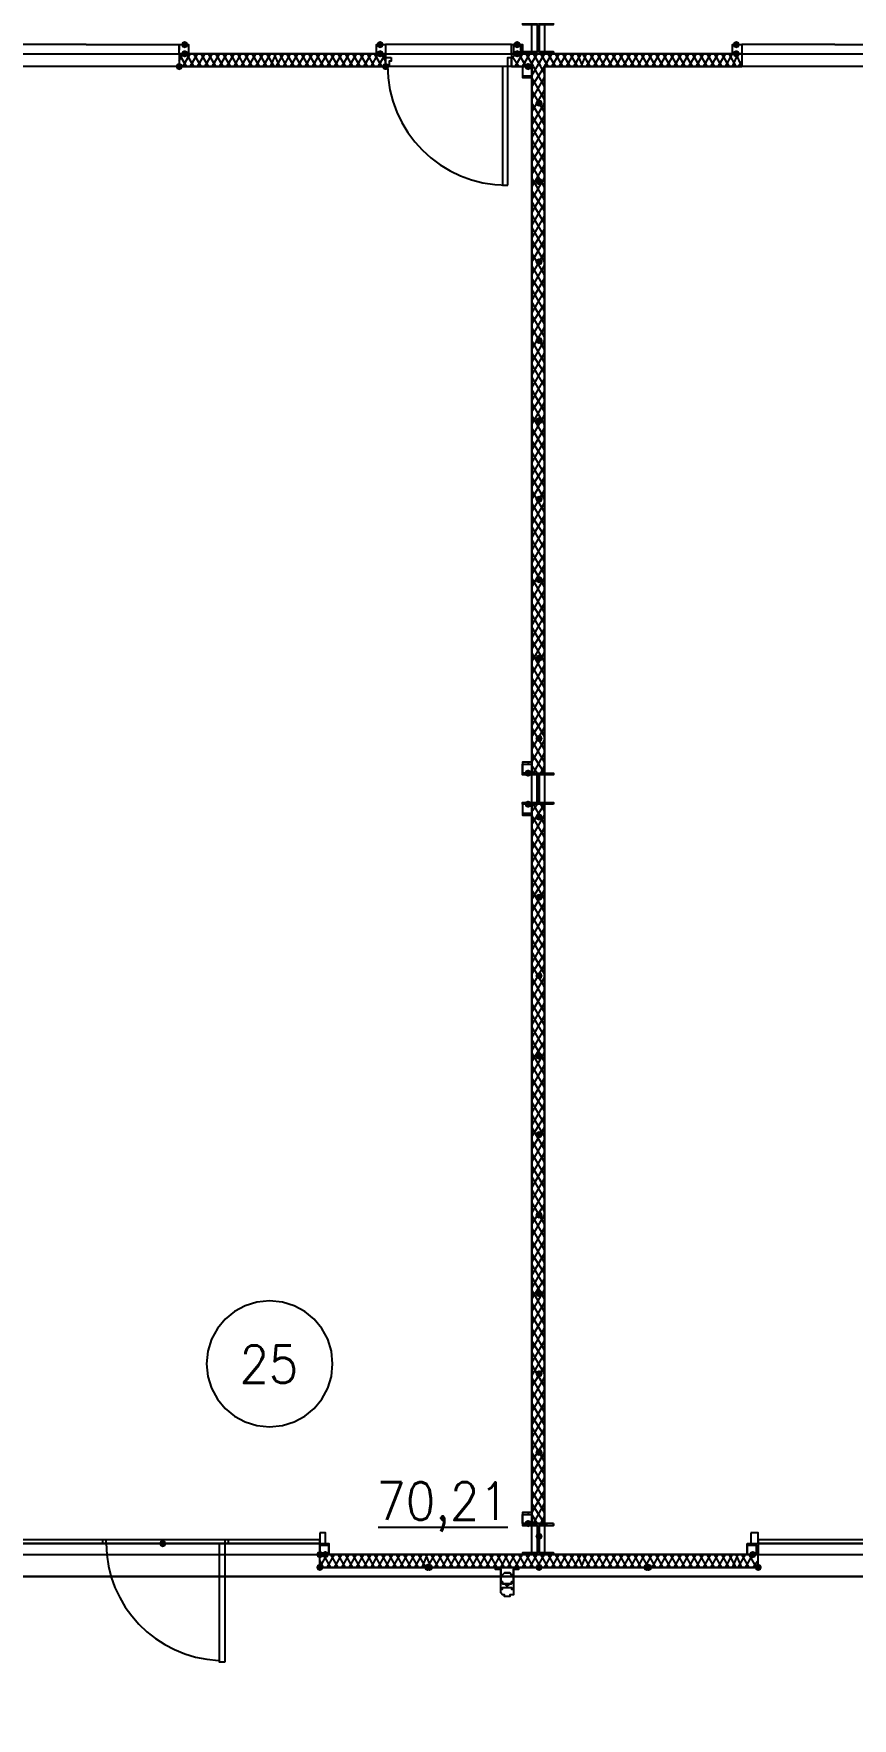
# Model space of a CAD drawing. Header units: millimetres. Extents: x 0 to 420, y 0 to 297.
# Drawn here: x 174.64 to 193.61, y 100.3 to 139.36 of the extents above; entities that cross this region are included whole.
import ezdxf

# ---------------------------------------------------------------- set-up
doc = ezdxf.new("R2010")
doc.units = ezdxf.units.MM
doc.layers.get('0').update_dxf_attribs({"linetype": 'CONTINUOUS'})
doc.styles.get("Standard").update_dxf_attribs({"font": 'STANDARD'})

msp = doc.modelspace()

# ---------------------------------------------------------------- hatches: boundary and pattern name
at = {"true_color": 0x000007}
for points in [[(178.223333, 139.107333), (178.198463, 139.047537), (178.138667, 139.022667), (178.078871, 139.047537), (178.054, 139.107333), (178.078871, 139.167129), (178.138667, 139.192), (178.198462, 139.167129)], [(182.753, 139.107333), (182.728129, 139.047537), (182.668333, 139.022667), (182.608538, 139.047537), (182.583667, 139.107333), (182.608537, 139.167129), (182.668333, 139.192), (182.728129, 139.167129)], [(185.928, 139.107333), (185.903129, 139.047537), (185.843333, 139.022667), (185.783537, 139.047537), (185.758667, 139.107333), (185.783537, 139.167129), (185.843333, 139.192), (185.903129, 139.167129)], [(191.008, 139.107333), (190.983129, 139.047537), (190.923333, 139.022667), (190.863538, 139.047537), (190.838667, 139.107333), (190.863537, 139.167129), (190.923333, 139.192), (190.983129, 139.167129)], [(178.096333, 138.599333), (178.071463, 138.539537), (178.011667, 138.514667), (177.951871, 138.539537), (177.927, 138.599333), (177.951871, 138.659129), (178.011667, 138.684), (178.071462, 138.659129)], [(178.223333, 138.895667), (178.198463, 138.835871), (178.138667, 138.811), (178.078871, 138.835871), (178.054, 138.895667), (178.078871, 138.955462), (178.138667, 138.980333), (178.198462, 138.955463)], [(182.753, 138.895667), (182.728129, 138.835871), (182.668333, 138.811), (182.608538, 138.835871), (182.583667, 138.895667), (182.608537, 138.955462), (182.668333, 138.980333), (182.728129, 138.955463)], [(182.88, 138.599333), (182.855129, 138.539537), (182.795333, 138.514667), (182.735538, 138.539537), (182.710667, 138.599333), (182.735537, 138.659129), (182.795333, 138.684), (182.855129, 138.659129)], [(185.928, 138.895667), (185.903129, 138.835871), (185.843333, 138.811), (185.783537, 138.835871), (185.758667, 138.895667), (185.783537, 138.955462), (185.843333, 138.980333), (185.903129, 138.955463)], [(186.182, 138.599333), (186.157129, 138.539537), (186.097333, 138.514667), (186.037537, 138.539537), (186.012667, 138.599333), (186.037537, 138.659129), (186.097333, 138.684), (186.157129, 138.659129)], [(191.008, 138.895667), (190.983129, 138.835871), (190.923333, 138.811), (190.863538, 138.835871), (190.838667, 138.895667), (190.863537, 138.955462), (190.923333, 138.980333), (190.983129, 138.955463)], [(186.436, 137.752667), (186.411129, 137.692871), (186.351333, 137.668), (186.291538, 137.692871), (186.266667, 137.752667), (186.291537, 137.812462), (186.351333, 137.837333), (186.411129, 137.812463)], [(186.436, 135.932333), (186.411129, 135.872537), (186.351333, 135.847667), (186.291538, 135.872537), (186.266667, 135.932333), (186.291537, 135.992129), (186.351333, 136.017), (186.411129, 135.992129)], [(186.436, 134.069667), (186.411129, 134.009871), (186.351333, 133.985), (186.291538, 134.009871), (186.266667, 134.069667), (186.291537, 134.129462), (186.351333, 134.154333), (186.411129, 134.129463)], [(186.436, 132.249333), (186.411129, 132.189537), (186.351333, 132.164667), (186.291538, 132.189537), (186.266667, 132.249333), (186.291537, 132.309129), (186.351333, 132.334), (186.411129, 132.309129)], [(186.436, 130.386667), (186.411129, 130.326871), (186.351333, 130.302), (186.291538, 130.326871), (186.266667, 130.386667), (186.291537, 130.446462), (186.351333, 130.471333), (186.411129, 130.446463)], [(186.436, 128.566333), (186.411129, 128.506537), (186.351333, 128.481667), (186.291538, 128.506537), (186.266667, 128.566333), (186.291537, 128.626129), (186.351333, 128.651), (186.411129, 128.626129)], [(186.436, 126.703667), (186.411129, 126.643871), (186.351333, 126.619), (186.291538, 126.643871), (186.266667, 126.703667), (186.291537, 126.763462), (186.351333, 126.788333), (186.411129, 126.763463)], [(186.436, 124.883333), (186.411129, 124.823537), (186.351333, 124.798667), (186.291538, 124.823537), (186.266667, 124.883333), (186.291537, 124.943129), (186.351333, 124.968), (186.411129, 124.943129)], [(186.436, 123.020667), (186.411129, 122.960871), (186.351333, 122.936), (186.291538, 122.960871), (186.266667, 123.020667), (186.291537, 123.080462), (186.351333, 123.105333), (186.411129, 123.080463)], [(186.182, 122.216333), (186.157129, 122.156537), (186.097333, 122.131667), (186.037537, 122.156537), (186.012667, 122.216333), (186.037537, 122.276129), (186.097333, 122.301), (186.157129, 122.276129)], [(186.182, 121.496667), (186.157129, 121.436871), (186.097333, 121.412), (186.037537, 121.436871), (186.012667, 121.496667), (186.037537, 121.556462), (186.097333, 121.581333), (186.157129, 121.556463)], [(186.436, 121.200333), (186.411129, 121.140537), (186.351333, 121.115667), (186.291538, 121.140537), (186.266667, 121.200333), (186.291537, 121.260129), (186.351333, 121.285), (186.411129, 121.260129)], [(186.436, 119.337667), (186.411129, 119.277871), (186.351333, 119.253), (186.291538, 119.277871), (186.266667, 119.337667), (186.291537, 119.397462), (186.351333, 119.422333), (186.411129, 119.397463)], [(186.436, 117.517333), (186.411129, 117.457538), (186.351333, 117.432667), (186.291538, 117.457538), (186.266667, 117.517333), (186.291537, 117.577129), (186.351333, 117.602), (186.411129, 117.577129)], [(186.436, 115.654667), (186.411129, 115.594871), (186.351333, 115.57), (186.291538, 115.594871), (186.266667, 115.654667), (186.291537, 115.714462), (186.351333, 115.739333), (186.411129, 115.714463)], [(186.436, 113.834333), (186.411129, 113.774537), (186.351333, 113.749667), (186.291538, 113.774537), (186.266667, 113.834333), (186.291537, 113.894129), (186.351333, 113.919), (186.411129, 113.894129)], [(186.436, 111.971667), (186.411129, 111.911871), (186.351333, 111.887), (186.291538, 111.911871), (186.266667, 111.971667), (186.291537, 112.031462), (186.351333, 112.056333), (186.411129, 112.031463)], [(186.436, 110.151333), (186.411129, 110.091537), (186.351333, 110.066667), (186.291538, 110.091537), (186.266667, 110.151333), (186.291537, 110.211129), (186.351333, 110.236), (186.411129, 110.211129)], [(186.436, 108.288667), (186.411129, 108.228871), (186.351333, 108.204), (186.291538, 108.228871), (186.266667, 108.288667), (186.291537, 108.348462), (186.351333, 108.373333), (186.411129, 108.348463)], [(186.436, 106.468333), (186.411129, 106.408537), (186.351333, 106.383667), (186.291538, 106.408537), (186.266667, 106.468333), (186.291537, 106.528129), (186.351333, 106.553), (186.411129, 106.528129)], [(186.182, 104.817333), (186.157129, 104.757537), (186.097333, 104.732667), (186.037537, 104.757537), (186.012667, 104.817333), (186.037537, 104.877129), (186.097333, 104.902), (186.157129, 104.877129)], [(177.715333, 104.351667), (177.690462, 104.291871), (177.630667, 104.267), (177.570871, 104.291871), (177.546, 104.351667), (177.570871, 104.411462), (177.630667, 104.436333), (177.690462, 104.411463)], [(177.715333, 104.351667), (177.690462, 104.291871), (177.630667, 104.267), (177.570871, 104.291871), (177.546, 104.351667), (177.570871, 104.411462), (177.630667, 104.436333), (177.690462, 104.411463)], [(186.436, 104.521), (186.411129, 104.461204), (186.351333, 104.436333), (186.291538, 104.461204), (186.266667, 104.521), (186.291537, 104.580796), (186.351333, 104.605667), (186.411129, 104.580796)], [(181.356, 104.097667), (181.331129, 104.037871), (181.271333, 104.013), (181.211538, 104.037871), (181.186667, 104.097667), (181.211537, 104.157462), (181.271333, 104.182333), (181.331129, 104.157463)], [(181.483, 104.097667), (181.458129, 104.037871), (181.398333, 104.013), (181.338538, 104.037871), (181.313667, 104.097667), (181.338537, 104.157462), (181.398333, 104.182333), (181.458129, 104.157463)], [(191.389, 104.097667), (191.364129, 104.037871), (191.304333, 104.013), (191.244538, 104.037871), (191.219667, 104.097667), (191.244537, 104.157462), (191.304333, 104.182333), (191.364129, 104.157463)]]:
    msp.add_hatch(color=0, dxfattribs=at).paths.add_polyline_path(points, flags=0)
at = {"true_color": 0x0000fe}
for points in [[(181.356, 103.801333), (181.331129, 103.741537), (181.271333, 103.716667), (181.211538, 103.741537), (181.186667, 103.801333), (181.211537, 103.861129), (181.271333, 103.886), (181.331129, 103.861129)], [(183.853667, 103.801333), (183.828796, 103.741537), (183.769, 103.716667), (183.709204, 103.741537), (183.684333, 103.801333), (183.709204, 103.861129), (183.769, 103.886), (183.828796, 103.861129)], [(183.896, 103.801333), (183.871129, 103.741537), (183.811333, 103.716667), (183.751538, 103.741537), (183.726667, 103.801333), (183.751537, 103.861129), (183.811333, 103.886), (183.871129, 103.861129)], [(186.436, 103.801333), (186.411129, 103.741537), (186.351333, 103.716667), (186.291538, 103.741537), (186.266667, 103.801333), (186.291537, 103.861129), (186.351333, 103.886), (186.411129, 103.861129)], [(186.436, 103.801333), (186.411129, 103.741537), (186.351333, 103.716667), (186.291538, 103.741537), (186.266667, 103.801333), (186.291537, 103.861129), (186.351333, 103.886), (186.411129, 103.861129)], [(186.436, 103.801333), (186.411129, 103.741537), (186.351333, 103.716667), (186.291538, 103.741537), (186.266667, 103.801333), (186.291537, 103.861129), (186.351333, 103.886), (186.411129, 103.861129)], [(186.436, 103.801333), (186.411129, 103.741537), (186.351333, 103.716667), (186.291538, 103.741537), (186.266667, 103.801333), (186.291537, 103.861129), (186.351333, 103.886), (186.411129, 103.861129)], [(188.933667, 103.801333), (188.908796, 103.741537), (188.849, 103.716667), (188.789204, 103.741537), (188.764333, 103.801333), (188.789204, 103.861129), (188.849, 103.886), (188.908796, 103.861129)], [(188.976, 103.801333), (188.951129, 103.741537), (188.891333, 103.716667), (188.831538, 103.741537), (188.806667, 103.801333), (188.831537, 103.861129), (188.891333, 103.886), (188.951129, 103.861129)], [(191.516, 103.801333), (191.491129, 103.741537), (191.431333, 103.716667), (191.371538, 103.741537), (191.346667, 103.801333), (191.371537, 103.861129), (191.431333, 103.886), (191.491129, 103.861129)]]:
    msp.add_hatch(color=0, dxfattribs=at).paths.add_polyline_path(points, flags=0)
at = {"true_color": 0x000007}
h = msp.add_hatch(color=0, dxfattribs=at)
h.paths.add_polyline_path([(181.271333, 103.801333), (186.351333, 103.801333)], flags=0)
h.paths.add_polyline_path([(186.351333, 103.801333), (181.271333, 103.801333)], flags=0)
h = msp.add_hatch(color=0, dxfattribs=at)
h.paths.add_polyline_path([(186.351333, 103.801333), (191.431333, 103.801333)], flags=0)
h.paths.add_polyline_path([(191.431333, 103.801333), (186.351333, 103.801333)], flags=0)

# ---------------------------------------------------------------- linework, layer by layer
at = {"color": 0, "true_color": 0x000007}
for points in [[(104.309333, 103.589667), (390.101667, 103.589667), (390.101667, 221.276333), (104.309333, 221.276333)], [(186.182, 150.029333), (169.079333, 150.029333), (169.079333, 138.895667), (186.182, 138.895667)], [(203.581, 138.895667), (203.581, 150.029333), (186.478333, 150.029333), (186.478333, 138.895667)], [(186.69, 139.615333), (185.970333, 139.615333), (185.970333, 139.573), (186.309, 139.573), (186.309, 138.938), (185.970333, 138.938), (185.970333, 138.895667), (186.69, 138.895667), (186.69, 138.938), (186.351333, 138.938), (186.351333, 139.573), (186.69, 139.573)], [(182.583667, 139.107333), (182.795333, 139.107333), (182.795333, 138.895667), (182.583667, 138.895667), (182.583667, 139.107333), (182.795333, 139.107333), (182.795333, 138.895667), (182.583667, 138.895667)], [(185.716333, 139.107333), (185.970333, 139.107333), (185.970333, 138.895667), (185.716333, 138.895667)], [(185.758667, 139.107333), (185.758667, 138.895667), (185.928, 138.895667), (185.928, 139.107333)], [(190.838667, 139.107333), (191.050333, 139.107333), (191.050333, 138.895667), (190.838667, 138.895667), (190.838667, 139.107333), (191.050333, 139.107333), (191.050333, 138.895667), (190.838667, 138.895667)], [(182.922333, 138.811), (182.922333, 138.726333), (182.88, 138.726333), (182.88, 138.599333), (182.795333, 138.599333), (182.795333, 138.811)], [(182.795333, 138.599333), (182.795333, 138.811)], [(185.716333, 138.811), (185.716333, 138.599333), (185.631667, 138.599333), (185.631667, 138.726333), (185.631667, 138.811)], [(185.716333, 138.599333), (185.716333, 138.811)], [(169.079333, 104.097667), (186.182, 104.097667), (186.182, 138.599333), (182.499, 138.599333), (169.333333, 138.599333), (169.079333, 138.599333)], [(185.631667, 135.847667), (185.631667, 138.599333), (185.504667, 138.599333), (185.504667, 135.847667)], [(186.182, 138.599333), (185.970333, 138.599333), (185.970333, 138.387667), (186.182, 138.387667), (186.182, 138.599333), (185.970333, 138.599333), (185.970333, 138.345333), (186.182, 138.345333)], [(186.478333, 104.097667), (203.581, 104.097667), (203.581, 138.599333), (199.898, 138.599333), (186.732333, 138.599333), (186.478333, 138.599333)], [(186.182, 122.470333), (185.970333, 122.470333), (185.970333, 122.216333), (186.182, 122.216333)], [(186.182, 122.428), (186.182, 122.216333), (185.970333, 122.216333), (185.970333, 122.428)], [(186.69, 121.496667), (185.970333, 121.496667), (185.970333, 121.539), (186.309, 121.539), (186.309, 122.174), (185.970333, 122.174), (185.970333, 122.216333), (186.69, 122.216333), (186.69, 122.174), (186.351333, 122.174), (186.351333, 121.539), (186.69, 121.539)], [(186.182, 121.496667), (185.970333, 121.496667), (185.970333, 121.285), (186.182, 121.285), (186.182, 121.496667), (185.970333, 121.496667), (185.970333, 121.242667), (186.182, 121.242667)], [(186.182, 121.496667), (186.182, 104.817333), (186.478333, 104.817333), (186.478333, 121.496667)], [(186.182, 105.071333), (185.970333, 105.071333), (185.970333, 104.817333), (186.182, 104.817333)], [(186.182, 105.029), (186.182, 104.817333), (185.970333, 104.817333), (185.970333, 105.029)], [(186.69, 104.817333), (185.970333, 104.817333), (185.970333, 104.775), (186.309, 104.775), (186.309, 104.14), (185.970333, 104.14), (185.970333, 104.097667), (186.69, 104.097667), (186.69, 104.14), (186.351333, 104.14), (186.351333, 104.775), (186.69, 104.775)], [(174.032333, 104.351667), (181.271333, 104.351667), (181.271333, 104.436333), (174.032333, 104.436333)], [(176.233667, 104.351667), (176.318333, 104.351667), (176.318333, 104.436333), (176.233667, 104.436333)], [(179.07, 101.6), (178.943, 101.6), (178.943, 104.351667), (179.07, 104.351667)], [(179.07, 104.351667), (179.154667, 104.351667), (179.154667, 104.436333), (179.07, 104.436333)], [(181.271333, 104.605667), (181.271333, 104.351667), (181.398333, 104.351667), (181.398333, 104.605667)], [(181.271333, 104.351667), (181.483, 104.351667), (181.483, 104.097667), (181.271333, 104.097667)], [(181.271333, 104.309333), (181.271333, 104.097667), (181.483, 104.097667), (181.483, 104.309333)], [(191.177333, 104.351667), (191.431333, 104.351667), (191.431333, 104.097667), (191.177333, 104.097667)], [(191.177333, 104.309333), (191.177333, 104.097667), (191.389, 104.097667), (191.389, 104.309333)], [(191.262, 104.605667), (191.262, 104.351667), (191.431333, 104.351667), (191.431333, 104.605667)], [(191.431333, 104.351667), (198.670333, 104.351667), (198.670333, 104.436333), (191.431333, 104.436333)], [(116.416667, 94.953667), (377.994333, 94.953667), (377.994333, 103.589667), (116.416667, 103.589667)], [(181.271333, 103.801333), (186.351333, 103.801333)], [(186.351333, 103.801333), (181.271333, 103.801333)], [(181.271333, 103.801333), (186.351333, 103.801333)], [(181.271333, 103.801333), (186.351333, 103.801333)], [(185.885667, 103.759), (185.758667, 103.759), (185.758667, 103.547333), (185.758667, 103.505), (185.758667, 103.462667), (185.716333, 103.462667), (185.716333, 103.420333), (185.674, 103.420333), (185.631667, 103.378), (185.589333, 103.378), (185.547, 103.420333), (185.504667, 103.420333), (185.504667, 103.462667), (185.462333, 103.462667), (185.462333, 103.505), (185.462333, 103.547333), (185.462333, 103.759), (185.335333, 103.759), (185.462333, 103.759), (185.462333, 103.547333), (185.462333, 103.505), (185.504667, 103.462667), (185.504667, 103.420333), (185.547, 103.420333), (185.589333, 103.420333), (185.631667, 103.420333), (185.674, 103.420333), (185.716333, 103.420333), (185.716333, 103.462667), (185.758667, 103.462667), (185.758667, 103.505), (185.758667, 103.547333), (185.758667, 103.759), (185.885667, 103.759), (185.758667, 103.759), (185.758667, 103.547333), (185.758667, 103.505), (185.758667, 103.462667), (185.716333, 103.462667), (185.716333, 103.420333), (185.674, 103.420333), (185.631667, 103.378), (185.589333, 103.378), (185.547, 103.420333), (185.504667, 103.420333), (185.504667, 103.462667), (185.462333, 103.462667), (185.462333, 103.505), (185.462333, 103.547333), (185.462333, 103.759), (185.335333, 103.759), (185.462333, 103.759), (185.462333, 103.547333), (185.462333, 103.505), (185.504667, 103.462667), (185.504667, 103.420333), (185.547, 103.420333), (185.589333, 103.420333), (185.631667, 103.420333), (185.674, 103.420333), (185.716333, 103.420333), (185.716333, 103.462667), (185.758667, 103.462667), (185.758667, 103.505), (185.758667, 103.547333), (185.758667, 103.759), (185.885667, 103.759), (185.758667, 103.759), (185.758667, 103.547333), (185.758667, 103.505), (185.758667, 103.462667), (185.716333, 103.462667), (185.716333, 103.420333), (185.674, 103.420333), (185.631667, 103.420333), (185.589333, 103.420333), (185.547, 103.420333), (185.504667, 103.420333), (185.504667, 103.462667), (185.462333, 103.505), (185.462333, 103.547333), (185.462333, 103.759), (185.335333, 103.759), (185.462333, 103.759), (185.462333, 103.547333), (185.462333, 103.505), (185.462333, 103.462667), (185.504667, 103.462667), (185.504667, 103.420333), (185.547, 103.420333), (185.589333, 103.378), (185.631667, 103.378), (185.674, 103.420333), (185.716333, 103.420333), (185.716333, 103.462667), (185.758667, 103.462667), (185.758667, 103.505), (185.758667, 103.547333), (185.758667, 103.759)], [(185.758667, 103.547333), (185.758667, 103.589667), (185.758667, 103.632), (185.716333, 103.632), (185.674, 103.674333), (185.631667, 103.674333), (185.589333, 103.674333), (185.547, 103.674333), (185.504667, 103.632), (185.462333, 103.589667), (185.462333, 103.547333), (185.462333, 103.505), (185.504667, 103.462667), (185.504667, 103.420333), (185.547, 103.420333), (185.589333, 103.420333), (185.631667, 103.420333), (185.674, 103.420333), (185.716333, 103.420333), (185.716333, 103.462667), (185.758667, 103.462667), (185.758667, 103.505), (185.758667, 103.547333), (185.758667, 103.505), (185.758667, 103.462667), (185.716333, 103.462667), (185.716333, 103.420333), (185.674, 103.420333), (185.631667, 103.420333), (185.589333, 103.420333), (185.547, 103.420333), (185.504667, 103.420333), (185.504667, 103.462667), (185.462333, 103.505), (185.462333, 103.547333), (185.462333, 103.589667), (185.504667, 103.632), (185.547, 103.674333), (185.589333, 103.674333), (185.631667, 103.674333), (185.674, 103.674333), (185.716333, 103.632), (185.758667, 103.632), (185.758667, 103.589667)], [(185.462333, 103.547333), (185.462333, 103.589667), (185.504667, 103.632), (185.547, 103.674333), (185.589333, 103.674333), (185.631667, 103.674333), (185.674, 103.674333), (185.716333, 103.632), (185.758667, 103.632), (185.758667, 103.589667), (185.758667, 103.547333), (185.758667, 103.505), (185.758667, 103.462667), (185.716333, 103.462667), (185.716333, 103.420333), (185.674, 103.420333), (185.631667, 103.420333), (185.589333, 103.420333), (185.547, 103.420333), (185.504667, 103.420333), (185.504667, 103.462667), (185.462333, 103.505)], [(186.351333, 103.801333), (191.431333, 103.801333)], [(191.431333, 103.801333), (186.351333, 103.801333)], [(191.431333, 103.801333), (186.351333, 103.801333)], [(191.431333, 103.801333), (186.351333, 103.801333)], [(185.758667, 103.251), (185.758667, 103.208667), (185.758667, 103.166333), (185.716333, 103.166333), (185.674, 103.166333), (185.674, 103.124), (185.631667, 103.124), (185.589333, 103.124), (185.547, 103.124), (185.547, 103.166333), (185.504667, 103.166333), (185.462333, 103.208667), (185.462333, 103.251), (185.462333, 103.293333), (185.504667, 103.293333), (185.504667, 103.335667), (185.547, 103.335667), (185.589333, 103.335667), (185.631667, 103.335667), (185.674, 103.335667), (185.716333, 103.335667), (185.716333, 103.293333), (185.758667, 103.293333)]]:
    msp.add_lwpolyline(points, close=True, dxfattribs=at)
for points in [[(186.351333, 139.615333), (186.351333, 138.895667)], [(175.852667, 139.107333), (173.651333, 139.107333), (173.651333, 138.980333)], [(175.852667, 139.107333), (178.011667, 139.107333), (178.223333, 139.107333), (178.223333, 138.895667), (178.011667, 138.895667), (178.011667, 139.107333), (178.223333, 139.107333), (178.223333, 138.895667), (178.011667, 138.895667), (178.011667, 139.107333), (178.011667, 138.980333)], [(184.277, 139.107333), (182.795333, 139.107333), (182.795333, 138.980333)], [(185.716333, 138.980333), (185.716333, 139.107333), (184.277, 139.107333)], [(193.209333, 139.107333), (191.050333, 139.107333), (191.050333, 138.980333)], [(193.209333, 139.107333), (195.410667, 139.107333), (195.622333, 139.107333), (195.622333, 138.895667), (195.410667, 138.895667), (195.410667, 139.107333), (195.622333, 139.107333), (195.622333, 138.895667), (195.410667, 138.895667), (195.410667, 139.107333), (195.410667, 138.980333)], [(173.651333, 138.980333), (173.651333, 138.895667), (175.852667, 138.895667)], [(175.852667, 138.895667), (178.011667, 138.895667), (178.011667, 138.980333)], [(178.011667, 138.726333), (178.096333, 138.895667)], [(178.181, 138.599333), (178.011667, 138.895667)], [(178.011667, 138.895667), (178.011667, 138.599333)], [(178.011667, 138.895667), (178.011667, 138.599333)], [(182.795333, 138.895667), (178.011667, 138.895667)], [(178.096333, 138.599333), (178.265667, 138.895667)], [(178.350333, 138.599333), (178.181, 138.895667)], [(178.265667, 138.599333), (178.435, 138.895667)], [(178.519667, 138.599333), (178.350333, 138.895667)], [(178.435, 138.599333), (178.604333, 138.895667)], [(178.689, 138.599333), (178.519667, 138.895667)], [(178.604333, 138.599333), (178.773667, 138.895667)], [(178.858333, 138.599333), (178.689, 138.895667)], [(178.773667, 138.599333), (178.943, 138.895667)], [(179.027667, 138.599333), (178.858333, 138.895667)], [(178.943, 138.599333), (179.112333, 138.895667)], [(179.197, 138.599333), (179.027667, 138.895667)], [(179.112333, 138.599333), (179.281667, 138.895667)], [(179.366333, 138.599333), (179.197, 138.895667)], [(179.281667, 138.599333), (179.451, 138.895667)], [(179.535667, 138.599333), (179.366333, 138.895667)], [(179.451, 138.599333), (179.620333, 138.895667)], [(179.705, 138.599333), (179.535667, 138.895667)], [(179.620333, 138.599333), (179.789667, 138.895667)], [(179.874333, 138.599333), (179.705, 138.895667)], [(179.789667, 138.599333), (179.959, 138.895667)], [(180.043667, 138.599333), (179.874333, 138.895667)], [(179.959, 138.599333), (180.128333, 138.895667)], [(180.213, 138.599333), (180.043667, 138.895667)], [(180.128333, 138.599333), (180.255333, 138.895667)], [(180.34, 138.599333), (180.213, 138.895667)], [(180.255333, 138.599333), (180.424667, 138.895667)], [(180.509333, 138.599333), (180.34, 138.895667)], [(180.424667, 138.599333), (180.594, 138.895667)], [(180.678667, 138.599333), (180.509333, 138.895667)], [(180.594, 138.599333), (180.763333, 138.895667)], [(180.848, 138.599333), (180.678667, 138.895667)], [(180.763333, 138.599333), (180.932667, 138.895667)], [(181.017333, 138.599333), (180.848, 138.895667)], [(180.932667, 138.599333), (181.102, 138.895667)], [(181.186667, 138.599333), (181.017333, 138.895667)], [(181.102, 138.599333), (181.271333, 138.895667)], [(181.356, 138.599333), (181.186667, 138.895667)], [(181.271333, 138.599333), (181.440667, 138.895667)], [(181.525333, 138.599333), (181.356, 138.895667)], [(181.440667, 138.599333), (181.61, 138.895667)], [(181.694667, 138.599333), (181.525333, 138.895667)], [(181.61, 138.599333), (181.779333, 138.895667)], [(181.864, 138.599333), (181.694667, 138.895667)], [(181.779333, 138.599333), (181.948667, 138.895667)], [(182.033333, 138.599333), (181.864, 138.895667)], [(181.948667, 138.599333), (182.118, 138.895667)], [(182.202667, 138.599333), (182.033333, 138.895667)], [(182.118, 138.599333), (182.287333, 138.895667)], [(182.372, 138.599333), (182.202667, 138.895667)], [(182.287333, 138.599333), (182.456667, 138.895667)], [(182.541333, 138.599333), (182.372, 138.895667)], [(182.456667, 138.599333), (182.626, 138.895667)], [(182.710667, 138.599333), (182.541333, 138.895667)], [(182.626, 138.599333), (182.795333, 138.895667)], [(182.795333, 138.726333), (182.710667, 138.895667)], [(182.795333, 138.980333), (182.795333, 138.895667), (184.277, 138.895667)], [(182.795333, 138.895667), (182.795333, 138.811), (182.795333, 138.599333)], [(182.795333, 138.895667), (182.795333, 138.811)], [(184.277, 138.895667), (185.716333, 138.895667), (185.716333, 138.980333)], [(185.716333, 138.768667), (185.801, 138.895667)], [(185.716333, 138.895667), (185.716333, 138.811), (185.716333, 138.599333)], [(185.716333, 138.895667), (185.716333, 138.811)], [(191.050333, 138.895667), (185.716333, 138.895667)], [(185.885667, 138.599333), (185.716333, 138.853333)], [(185.801, 138.599333), (185.970333, 138.895667)], [(186.055, 138.599333), (185.885667, 138.895667)], [(185.970333, 138.938), (185.970333, 138.895667)], [(185.970333, 138.599333), (186.139667, 138.895667)], [(186.224333, 138.599333), (186.055, 138.895667)], [(186.139667, 138.599333), (186.309, 138.895667)], [(186.182, 138.938), (186.182, 138.895667)], [(186.393667, 138.599333), (186.224333, 138.895667)], [(186.309, 138.599333), (186.478333, 138.895667)], [(186.563, 138.599333), (186.393667, 138.895667)], [(186.478333, 138.599333), (186.647667, 138.895667)], [(186.520667, 138.938), (186.520667, 138.895667)], [(186.732333, 138.599333), (186.563, 138.895667)], [(186.647667, 138.599333), (186.817, 138.895667)], [(186.69, 138.938), (186.69, 138.895667)], [(186.901667, 138.599333), (186.732333, 138.895667)], [(186.817, 138.599333), (186.986333, 138.895667)], [(187.071, 138.599333), (186.901667, 138.895667)], [(186.986333, 138.599333), (187.155667, 138.895667)], [(187.240333, 138.599333), (187.071, 138.895667)], [(187.155667, 138.599333), (187.325, 138.895667)], [(187.367333, 138.599333), (187.240333, 138.895667)], [(187.325, 138.599333), (187.452, 138.895667)], [(187.536667, 138.599333), (187.367333, 138.895667)], [(187.452, 138.599333), (187.621333, 138.895667)], [(187.706, 138.599333), (187.536667, 138.895667)], [(187.621333, 138.599333), (187.790667, 138.895667)], [(187.875333, 138.599333), (187.706, 138.895667)], [(187.790667, 138.599333), (187.96, 138.895667)], [(188.044667, 138.599333), (187.875333, 138.895667)], [(187.96, 138.599333), (188.129333, 138.895667)], [(188.214, 138.599333), (188.044667, 138.895667)], [(188.129333, 138.599333), (188.298667, 138.895667)], [(188.383333, 138.599333), (188.214, 138.895667)], [(188.298667, 138.599333), (188.468, 138.895667)], [(188.552667, 138.599333), (188.383333, 138.895667)], [(188.468, 138.599333), (188.637333, 138.895667)], [(188.722, 138.599333), (188.552667, 138.895667)], [(188.637333, 138.599333), (188.806667, 138.895667)], [(188.891333, 138.599333), (188.722, 138.895667)], [(188.806667, 138.599333), (188.976, 138.895667)], [(189.060667, 138.599333), (188.891333, 138.895667)], [(188.976, 138.599333), (189.145333, 138.895667)], [(189.23, 138.599333), (189.060667, 138.895667)], [(189.145333, 138.599333), (189.314667, 138.895667)], [(189.399333, 138.599333), (189.23, 138.895667)], [(189.314667, 138.599333), (189.484, 138.895667)], [(189.568667, 138.599333), (189.399333, 138.895667)], [(189.484, 138.599333), (189.653333, 138.895667)], [(189.738, 138.599333), (189.568667, 138.895667)], [(189.653333, 138.599333), (189.822667, 138.895667)], [(189.907333, 138.599333), (189.738, 138.895667)], [(189.822667, 138.599333), (189.992, 138.895667)], [(190.076667, 138.599333), (189.907333, 138.895667)], [(189.992, 138.599333), (190.161333, 138.895667)], [(190.246, 138.599333), (190.076667, 138.895667)], [(190.161333, 138.599333), (190.330667, 138.895667)], [(190.415333, 138.599333), (190.246, 138.895667)], [(190.330667, 138.599333), (190.5, 138.895667)], [(190.584667, 138.599333), (190.415333, 138.895667)], [(190.5, 138.599333), (190.669333, 138.895667)], [(190.754, 138.599333), (190.584667, 138.895667)], [(190.669333, 138.599333), (190.838667, 138.895667)], [(190.923333, 138.599333), (190.754, 138.895667)], [(190.838667, 138.599333), (190.965667, 138.895667)], [(191.050333, 138.599333), (190.923333, 138.895667)], [(190.965667, 138.599333), (191.050333, 138.726333)], [(191.050333, 138.980333), (191.050333, 138.895667), (193.209333, 138.895667)], [(191.050333, 138.895667), (191.050333, 138.599333)], [(191.050333, 138.895667), (191.050333, 138.599333)], [(193.209333, 138.895667), (195.410667, 138.895667), (195.410667, 138.980333)], [(178.011667, 138.599333), (182.795333, 138.599333)], [(182.837667, 138.6205), (182.851982, 138.336991), (182.894, 138.061673), (182.962326, 137.795939), (183.055568, 137.541182), (183.17233, 137.298796), (183.311219, 137.070176), (183.470842, 136.856714), (183.649805, 136.659805), (183.846714, 136.480842), (184.060176, 136.321219), (184.288796, 136.18233), (184.531182, 136.065568), (184.785939, 135.972326), (185.051673, 135.904), (185.326991, 135.861982), (185.6105, 135.847667)], [(185.716333, 138.599333), (186.182, 138.599333)], [(186.097333, 138.387667), (186.097333, 138.345333)], [(186.182, 138.387667), (186.309, 138.599333)], [(186.182, 138.133667), (186.478333, 138.599333)], [(186.182, 138.599333), (186.182, 122.216333), (186.478333, 122.216333), (186.478333, 138.599333)], [(186.182, 137.837333), (186.478333, 138.345333)], [(186.478333, 137.837333), (186.182, 138.345333)], [(186.478333, 138.133667), (186.224333, 138.599333)], [(186.478333, 138.43), (186.393667, 138.599333)], [(186.478333, 138.599333), (191.050333, 138.599333)], [(186.182, 137.541), (186.478333, 138.049)], [(186.478333, 137.541), (186.182, 138.049)], [(186.182, 137.244667), (186.478333, 137.752667)], [(186.478333, 137.244667), (186.182, 137.752667)], [(186.182, 136.948333), (186.478333, 137.456333)], [(186.478333, 136.990667), (186.182, 137.456333)], [(186.478333, 136.694333), (186.182, 137.202333)], [(186.182, 136.652), (186.478333, 137.16)], [(186.478333, 136.398), (186.182, 136.906)], [(186.182, 136.398), (186.478333, 136.863667)], [(186.182, 136.101667), (186.478333, 136.609667)], [(186.478333, 136.101667), (186.182, 136.609667)], [(186.182, 135.805333), (186.478333, 136.313333)], [(186.478333, 135.805333), (186.182, 136.313333)], [(186.182, 135.509), (186.478333, 136.017)], [(186.478333, 135.509), (186.182, 136.017)], [(186.182, 135.212667), (186.478333, 135.720667)], [(186.478333, 135.255), (186.182, 135.720667)], [(186.478333, 134.958667), (186.182, 135.466667)], [(186.182, 134.916333), (186.478333, 135.424333)], [(186.478333, 134.662333), (186.182, 135.170333)], [(186.182, 134.62), (186.478333, 135.128)], [(186.478333, 134.366), (186.182, 134.874)], [(186.182, 134.366), (186.478333, 134.831667)], [(186.182, 134.069667), (186.478333, 134.577667)], [(186.478333, 134.069667), (186.182, 134.577667)], [(186.182, 133.773333), (186.478333, 134.281333)], [(186.478333, 133.773333), (186.182, 134.281333)], [(186.182, 133.477), (186.478333, 133.985)], [(186.478333, 133.477), (186.182, 133.985)], [(186.182, 133.180667), (186.478333, 133.688667)], [(186.478333, 133.223), (186.182, 133.688667)], [(186.478333, 132.926667), (186.182, 133.434667)], [(186.182, 132.884333), (186.478333, 133.392333)], [(186.478333, 132.630333), (186.182, 133.138333)], [(186.182, 132.630333), (186.478333, 133.096)], [(186.182, 132.334), (186.478333, 132.842)], [(186.478333, 132.334), (186.182, 132.842)], [(186.182, 132.037667), (186.478333, 132.545667)], [(186.478333, 132.037667), (186.182, 132.545667)], [(186.182, 131.741333), (186.478333, 132.249333)], [(186.478333, 131.741333), (186.182, 132.249333)], [(186.182, 131.445), (186.478333, 131.953)], [(186.478333, 131.487333), (186.182, 131.953)], [(186.478333, 131.191), (186.182, 131.699)], [(186.182, 131.148667), (186.478333, 131.656667)], [(186.478333, 130.894667), (186.182, 131.402667)], [(186.182, 130.852333), (186.478333, 131.360333)], [(186.478333, 130.598333), (186.182, 131.106333)], [(186.182, 130.598333), (186.478333, 131.064)], [(186.182, 130.302), (186.478333, 130.81)], [(186.478333, 130.302), (186.182, 130.81)], [(186.182, 130.005667), (186.478333, 130.513667)], [(186.478333, 130.005667), (186.182, 130.513667)], [(186.182, 129.709333), (186.478333, 130.217333)], [(186.478333, 129.709333), (186.182, 130.217333)], [(186.182, 129.413), (186.478333, 129.921)], [(186.478333, 129.455333), (186.182, 129.921)], [(186.478333, 129.159), (186.182, 129.667)], [(186.182, 129.116667), (186.478333, 129.624667)], [(186.478333, 128.862667), (186.182, 129.370667)], [(186.182, 128.862667), (186.478333, 129.328333)], [(186.182, 128.566333), (186.478333, 129.074333)], [(186.478333, 128.566333), (186.182, 129.074333)], [(186.182, 128.27), (186.478333, 128.778)], [(186.478333, 128.27), (186.182, 128.778)], [(186.182, 127.973667), (186.478333, 128.481667)], [(186.478333, 127.973667), (186.182, 128.481667)], [(186.182, 127.677333), (186.478333, 128.185333)], [(186.478333, 127.719667), (186.182, 128.185333)], [(186.478333, 127.423333), (186.182, 127.931333)], [(186.182, 127.381), (186.478333, 127.889)], [(186.478333, 127.127), (186.182, 127.635)], [(186.182, 127.084667), (186.478333, 127.592667)], [(186.478333, 126.830667), (186.182, 127.338667)], [(186.182, 126.830667), (186.478333, 127.296333)], [(186.182, 126.534333), (186.478333, 127.042333)], [(186.478333, 126.534333), (186.182, 127.042333)], [(186.182, 126.238), (186.478333, 126.746)], [(186.478333, 126.238), (186.182, 126.746)], [(186.182, 125.941667), (186.478333, 126.449667)], [(186.478333, 125.941667), (186.182, 126.449667)], [(186.182, 125.645333), (186.478333, 126.153333)], [(186.478333, 125.687667), (186.182, 126.153333)], [(186.478333, 125.391333), (186.182, 125.899333)], [(186.182, 125.349), (186.478333, 125.857)], [(186.478333, 125.095), (186.182, 125.603)], [(186.182, 125.095), (186.478333, 125.560667)], [(186.182, 124.798667), (186.478333, 125.306667)], [(186.478333, 124.798667), (186.182, 125.306667)], [(186.182, 124.502333), (186.478333, 125.010333)], [(186.478333, 124.502333), (186.182, 125.010333)], [(186.182, 124.206), (186.478333, 124.714)], [(186.478333, 124.206), (186.182, 124.714)], [(186.182, 123.909667), (186.478333, 124.417667)], [(186.478333, 123.952), (186.182, 124.417667)], [(186.478333, 123.655667), (186.182, 124.163667)], [(186.182, 123.613333), (186.478333, 124.121333)], [(186.478333, 123.359333), (186.182, 123.867333)], [(186.182, 123.317), (186.478333, 123.825)], [(186.478333, 123.063), (186.182, 123.571)], [(186.182, 123.063), (186.478333, 123.528667)], [(186.182, 122.766667), (186.478333, 123.274667)], [(186.478333, 122.766667), (186.182, 123.274667)], [(186.182, 122.470333), (186.478333, 122.978333)], [(186.478333, 122.470333), (186.182, 122.978333)], [(186.478333, 122.216333), (186.182, 122.682)], [(186.224333, 122.216333), (186.478333, 122.682)], [(186.097333, 122.470333), (186.097333, 122.428)], [(186.309, 122.216333), (186.182, 122.385667)], [(186.393667, 122.216333), (186.478333, 122.385667)], [(185.970333, 122.174), (185.970333, 122.216333)], [(186.182, 122.174), (186.182, 122.216333)], [(186.351333, 121.496667), (186.351333, 122.216333)], [(186.520667, 122.174), (186.520667, 122.216333)], [(186.69, 122.174), (186.69, 122.216333)], [(185.970333, 121.496667), (185.970333, 121.539)], [(186.182, 121.496667), (186.182, 121.539)], [(186.182, 121.327333), (186.309, 121.496667)], [(186.182, 121.031), (186.478333, 121.496667)], [(186.478333, 121.031), (186.224333, 121.496667)], [(186.478333, 121.327333), (186.393667, 121.496667)], [(186.520667, 121.496667), (186.520667, 121.539)], [(186.69, 121.496667), (186.69, 121.539)], [(186.097333, 121.285), (186.097333, 121.242667)], [(186.182, 120.734667), (186.478333, 121.242667)], [(186.478333, 120.734667), (186.182, 121.242667)], [(186.182, 120.438333), (186.478333, 120.946333)], [(186.478333, 120.438333), (186.182, 120.946333)], [(186.182, 120.142), (186.478333, 120.65)], [(186.478333, 120.184333), (186.182, 120.65)], [(186.478333, 119.888), (186.182, 120.396)], [(186.182, 119.845667), (186.478333, 120.353667)], [(186.478333, 119.591667), (186.182, 120.099667)], [(186.182, 119.549333), (186.478333, 120.057333)], [(186.478333, 119.295333), (186.182, 119.803333)], [(186.182, 119.295333), (186.478333, 119.761)], [(186.182, 118.999), (186.478333, 119.507)], [(186.478333, 118.999), (186.182, 119.507)], [(186.182, 118.702667), (186.478333, 119.210667)], [(186.478333, 118.702667), (186.182, 119.210667)], [(186.182, 118.406333), (186.478333, 118.914333)], [(186.478333, 118.406333), (186.182, 118.914333)], [(186.182, 118.11), (186.478333, 118.618)], [(186.478333, 118.152333), (186.182, 118.618)], [(186.478333, 117.856), (186.182, 118.364)], [(186.182, 117.813667), (186.478333, 118.321667)], [(186.478333, 117.559667), (186.182, 118.067667)], [(186.182, 117.559667), (186.478333, 118.025333)], [(186.182, 117.263333), (186.478333, 117.771333)], [(186.478333, 117.263333), (186.182, 117.771333)], [(186.182, 116.967), (186.478333, 117.475)], [(186.478333, 116.967), (186.182, 117.475)], [(186.182, 116.670667), (186.478333, 117.178667)], [(186.478333, 116.670667), (186.182, 117.178667)], [(186.182, 116.374333), (186.478333, 116.882333)], [(186.478333, 116.374333), (186.182, 116.882333)], [(186.478333, 116.120333), (186.182, 116.628333)], [(186.182, 116.078), (186.478333, 116.586)], [(186.478333, 115.824), (186.182, 116.332)], [(186.182, 115.781667), (186.478333, 116.289667)], [(186.478333, 115.527667), (186.182, 116.035667)], [(186.182, 115.527667), (186.478333, 115.993333)], [(186.182, 115.231333), (186.478333, 115.739333)], [(186.478333, 115.231333), (186.182, 115.739333)], [(186.182, 114.935), (186.478333, 115.443)], [(186.478333, 114.935), (186.182, 115.443)], [(186.182, 114.638667), (186.478333, 115.146667)], [(186.478333, 114.638667), (186.182, 115.146667)], [(186.182, 114.342333), (186.478333, 114.850333)], [(186.478333, 114.384667), (186.182, 114.850333)], [(186.478333, 114.088333), (186.182, 114.596333)], [(186.182, 114.046), (186.478333, 114.554)], [(186.478333, 113.792), (186.182, 114.3)], [(186.182, 113.792), (186.478333, 114.257667)], [(186.182, 113.495667), (186.478333, 114.003667)], [(186.478333, 113.495667), (186.182, 114.003667)], [(186.182, 113.199333), (186.478333, 113.707333)], [(186.478333, 113.199333), (186.182, 113.707333)], [(186.182, 112.903), (186.478333, 113.411)], [(186.478333, 112.903), (186.182, 113.411)], [(186.182, 112.606667), (186.478333, 113.114667)], [(186.478333, 112.606667), (186.182, 113.114667)], [(186.478333, 112.352667), (186.182, 112.860667)], [(186.182, 112.310333), (186.478333, 112.818333)], [(186.478333, 112.056333), (186.182, 112.564333)], [(186.182, 112.014), (186.478333, 112.522)], [(186.478333, 111.76), (186.182, 112.268)], [(186.182, 111.76), (186.478333, 112.225667)], [(186.182, 111.463667), (186.478333, 111.971667)], [(186.478333, 111.463667), (186.182, 111.971667)], [(186.182, 111.167333), (186.478333, 111.675333)], [(186.478333, 111.167333), (186.182, 111.675333)], [(186.182, 110.871), (186.478333, 111.379)], [(186.478333, 110.871), (186.182, 111.379)], [(186.182, 110.574667), (186.478333, 111.082667)], [(186.478333, 110.617), (186.182, 111.082667)], [(186.478333, 110.320667), (186.182, 110.828667)], [(186.182, 110.278333), (186.478333, 110.786333)], [(186.478333, 110.024333), (186.182, 110.532333)], [(186.182, 110.024333), (186.478333, 110.49)], [(186.182, 109.728), (186.478333, 110.236)], [(186.478333, 109.728), (186.182, 110.236)], [(181.567667, 108.5215), (181.537995, 108.815844), (181.452894, 109.089996), (181.318238, 109.338083), (181.139899, 109.554232), (180.923749, 109.732572), (180.675662, 109.867228), (180.40151, 109.952328), (180.107167, 109.982), (179.812823, 109.952328), (179.538671, 109.867228), (179.290584, 109.732572), (179.074434, 109.554232), (178.896095, 109.338083), (178.761439, 109.089996), (178.676339, 108.815844), (178.646667, 108.5215)], [(186.182, 109.431667), (186.478333, 109.939667)], [(186.478333, 109.431667), (186.182, 109.939667)], [(186.182, 109.135333), (186.478333, 109.643333)], [(186.478333, 109.135333), (186.182, 109.643333)], [(186.182, 108.839), (186.478333, 109.347)], [(186.478333, 108.839), (186.182, 109.347)], [(186.182, 108.542667), (186.478333, 109.050667)], [(186.478333, 108.585), (186.182, 109.050667)], [(186.478333, 108.288667), (186.182, 108.796667)], [(186.182, 108.246333), (186.478333, 108.754333)], [(178.646667, 108.5215), (178.676339, 108.227156), (178.761439, 107.953004), (178.896095, 107.704917), (179.074434, 107.488768), (179.290584, 107.310428), (179.538671, 107.175772), (179.812823, 107.090672), (180.107167, 107.061), (180.40151, 107.090672), (180.675662, 107.175772), (180.923749, 107.310428), (181.139899, 107.488768), (181.318238, 107.704917), (181.452894, 107.953004), (181.537995, 108.227156), (181.567667, 108.5215)], [(186.478333, 107.992333), (186.182, 108.500333)], [(186.182, 107.992333), (186.478333, 108.458)], [(186.182, 107.696), (186.478333, 108.204)], [(186.478333, 107.696), (186.182, 108.204)], [(186.182, 107.399667), (186.478333, 107.907667)], [(186.478333, 107.399667), (186.182, 107.907667)], [(186.182, 107.103333), (186.478333, 107.611333)], [(186.478333, 107.103333), (186.182, 107.611333)], [(186.182, 106.807), (186.478333, 107.315)], [(186.478333, 106.849333), (186.182, 107.315)], [(186.478333, 106.553), (186.182, 107.061)], [(186.182, 106.510667), (186.478333, 107.018667)], [(186.478333, 106.256667), (186.182, 106.764667)], [(186.182, 106.256667), (186.478333, 106.722333)], [(186.182, 105.960333), (186.478333, 106.468333)], [(186.478333, 105.960333), (186.182, 106.468333)], [(186.182, 105.664), (186.478333, 106.172)], [(186.478333, 105.664), (186.182, 106.172)], [(186.182, 105.367667), (186.478333, 105.875667)], [(186.478333, 105.367667), (186.182, 105.875667)], [(186.182, 105.071333), (186.478333, 105.579333)], [(186.478333, 105.071333), (186.182, 105.579333)], [(186.097333, 105.071333), (186.097333, 105.029)], [(186.478333, 104.817333), (186.182, 105.283)], [(186.224333, 104.817333), (186.478333, 105.283)], [(182.626, 104.732667), (185.631667, 104.732667)], [(185.970333, 104.817333), (185.970333, 104.775)], [(186.309, 104.817333), (186.182, 105.029)], [(186.182, 104.817333), (186.182, 104.775)], [(186.351333, 104.817333), (186.351333, 104.097667)], [(186.393667, 104.817333), (186.478333, 104.986667)], [(186.520667, 104.817333), (186.520667, 104.775)], [(186.69, 104.817333), (186.69, 104.775)], [(177.630667, 104.351667), (174.032333, 104.351667), (174.032333, 104.224667)], [(176.318355, 104.362623), (176.332511, 104.093229), (176.372139, 103.831184), (176.436021, 103.577758), (176.522942, 103.334221), (176.631685, 103.101843), (176.761034, 102.881894), (176.909774, 102.675643), (177.076687, 102.484361), (177.260559, 102.309318), (177.460173, 102.151784), (177.674312, 102.013028), (177.901761, 101.89432), (178.141303, 101.796931), (178.391723, 101.72213), (178.651804, 101.671187), (178.920331, 101.645373)], [(181.271333, 104.224667), (181.271333, 104.351667), (177.630667, 104.351667)], [(181.398333, 104.351667), (181.398333, 104.309333)], [(191.304333, 104.351667), (191.304333, 104.309333)], [(195.029667, 104.351667), (191.431333, 104.351667), (191.431333, 104.224667)], [(174.032333, 104.224667), (174.032333, 104.097667), (177.630667, 104.097667)], [(177.630667, 104.097667), (181.271333, 104.097667), (181.271333, 104.224667)], [(181.271333, 103.801333), (181.440667, 104.097667)], [(181.271333, 103.801333), (181.271333, 104.097667)], [(181.271333, 103.801333), (181.271333, 104.097667)], [(181.356, 103.801333), (181.271333, 103.970667)], [(181.525333, 103.801333), (181.356, 104.097667)], [(191.262, 104.097667), (181.398333, 104.097667)], [(181.440667, 103.801333), (181.61, 104.097667)], [(181.694667, 103.801333), (181.525333, 104.097667)], [(181.61, 103.801333), (181.779333, 104.097667)], [(181.864, 103.801333), (181.694667, 104.097667)], [(181.779333, 103.801333), (181.948667, 104.097667)], [(182.033333, 103.801333), (181.864, 104.097667)], [(181.948667, 103.801333), (182.118, 104.097667)], [(182.202667, 103.801333), (182.033333, 104.097667)], [(182.118, 103.801333), (182.287333, 104.097667)], [(182.372, 103.801333), (182.202667, 104.097667)], [(182.287333, 103.801333), (182.456667, 104.097667)], [(182.541333, 103.801333), (182.372, 104.097667)], [(182.456667, 103.801333), (182.626, 104.097667)], [(182.710667, 103.801333), (182.541333, 104.097667)], [(182.626, 103.801333), (182.795333, 104.097667)], [(182.88, 103.801333), (182.710667, 104.097667)], [(182.795333, 103.801333), (182.964667, 104.097667)], [(183.049333, 103.801333), (182.88, 104.097667)], [(182.964667, 103.801333), (183.134, 104.097667)], [(183.218667, 103.801333), (183.049333, 104.097667)], [(183.134, 103.801333), (183.303333, 104.097667)], [(183.388, 103.801333), (183.218667, 104.097667)], [(183.303333, 103.801333), (183.472667, 104.097667)], [(183.557333, 103.801333), (183.388, 104.097667)], [(183.472667, 103.801333), (183.642, 104.097667)], [(183.726667, 103.801333), (183.557333, 104.097667)], [(183.642, 103.801333), (183.769, 104.097667)], [(183.853667, 103.801333), (183.726667, 104.097667)], [(183.769, 103.801333), (183.938333, 104.097667)], [(184.023, 103.801333), (183.853667, 104.097667)], [(183.938333, 103.801333), (184.107667, 104.097667)], [(184.192333, 103.801333), (184.023, 104.097667)], [(184.107667, 103.801333), (184.277, 104.097667)], [(184.361667, 103.801333), (184.192333, 104.097667)], [(184.277, 103.801333), (184.446333, 104.097667)], [(184.531, 103.801333), (184.361667, 104.097667)], [(184.446333, 103.801333), (184.615667, 104.097667)], [(184.700333, 103.801333), (184.531, 104.097667)], [(184.615667, 103.801333), (184.785, 104.097667)], [(184.869667, 103.801333), (184.700333, 104.097667)], [(184.785, 103.801333), (184.954333, 104.097667)], [(185.039, 103.801333), (184.869667, 104.097667)], [(184.954333, 103.801333), (185.123667, 104.097667)], [(185.208333, 103.801333), (185.039, 104.097667)], [(185.123667, 103.801333), (185.293, 104.097667)], [(185.377667, 103.801333), (185.208333, 104.097667)], [(185.293, 103.801333), (185.462333, 104.097667)], [(185.547, 103.801333), (185.377667, 104.097667)], [(185.462333, 103.801333), (185.631667, 104.097667)], [(185.716333, 103.801333), (185.547, 104.097667)], [(185.631667, 103.801333), (185.801, 104.097667)], [(185.885667, 103.801333), (185.716333, 104.097667)], [(185.801, 103.801333), (185.970333, 104.097667)], [(186.055, 103.801333), (185.885667, 104.097667)], [(185.970333, 104.14), (185.970333, 104.097667)], [(185.970333, 103.801333), (186.139667, 104.097667)], [(186.224333, 103.801333), (186.055, 104.097667)], [(186.139667, 103.801333), (186.309, 104.097667)], [(186.182, 104.14), (186.182, 104.097667)], [(186.393667, 103.801333), (186.224333, 104.097667)], [(186.309, 103.801333), (186.478333, 104.097667)], [(186.563, 103.801333), (186.393667, 104.097667)], [(186.478333, 103.801333), (186.647667, 104.097667)], [(186.520667, 104.14), (186.520667, 104.097667)], [(186.732333, 103.801333), (186.563, 104.097667)], [(186.647667, 103.801333), (186.817, 104.097667)], [(186.69, 104.14), (186.69, 104.097667)], [(186.901667, 103.801333), (186.732333, 104.097667)], [(186.817, 103.801333), (186.986333, 104.097667)], [(187.071, 103.801333), (186.901667, 104.097667)], [(186.986333, 103.801333), (187.155667, 104.097667)], [(187.240333, 103.801333), (187.071, 104.097667)], [(187.155667, 103.801333), (187.325, 104.097667)], [(187.367333, 103.801333), (187.240333, 104.097667)], [(187.325, 103.801333), (187.452, 104.097667)], [(187.536667, 103.801333), (187.367333, 104.097667)], [(187.452, 103.801333), (187.621333, 104.097667)], [(187.706, 103.801333), (187.536667, 104.097667)], [(187.621333, 103.801333), (187.790667, 104.097667)], [(187.875333, 103.801333), (187.706, 104.097667)], [(187.790667, 103.801333), (187.96, 104.097667)], [(188.044667, 103.801333), (187.875333, 104.097667)], [(187.96, 103.801333), (188.129333, 104.097667)], [(188.214, 103.801333), (188.044667, 104.097667)], [(188.129333, 103.801333), (188.298667, 104.097667)], [(188.383333, 103.801333), (188.214, 104.097667)], [(188.298667, 103.801333), (188.468, 104.097667)], [(188.552667, 103.801333), (188.383333, 104.097667)], [(188.468, 103.801333), (188.637333, 104.097667)], [(188.722, 103.801333), (188.552667, 104.097667)], [(188.637333, 103.801333), (188.806667, 104.097667)], [(188.891333, 103.801333), (188.722, 104.097667)], [(188.806667, 103.801333), (188.976, 104.097667)], [(189.060667, 103.801333), (188.891333, 104.097667)], [(188.976, 103.801333), (189.145333, 104.097667)], [(189.23, 103.801333), (189.060667, 104.097667)], [(189.145333, 103.801333), (189.314667, 104.097667)], [(189.399333, 103.801333), (189.23, 104.097667)], [(189.314667, 103.801333), (189.484, 104.097667)], [(189.568667, 103.801333), (189.399333, 104.097667)], [(189.484, 103.801333), (189.653333, 104.097667)], [(189.738, 103.801333), (189.568667, 104.097667)], [(189.653333, 103.801333), (189.822667, 104.097667)], [(189.907333, 103.801333), (189.738, 104.097667)], [(189.822667, 103.801333), (189.992, 104.097667)], [(190.076667, 103.801333), (189.907333, 104.097667)], [(189.992, 103.801333), (190.161333, 104.097667)], [(190.246, 103.801333), (190.076667, 104.097667)], [(190.161333, 103.801333), (190.330667, 104.097667)], [(190.415333, 103.801333), (190.246, 104.097667)], [(190.330667, 103.801333), (190.5, 104.097667)], [(190.584667, 103.801333), (190.415333, 104.097667)], [(190.5, 103.801333), (190.669333, 104.097667)], [(190.754, 103.801333), (190.584667, 104.097667)], [(190.669333, 103.801333), (190.838667, 104.097667)], [(190.923333, 103.801333), (190.754, 104.097667)], [(190.838667, 103.801333), (190.965667, 104.097667)], [(191.050333, 103.801333), (190.923333, 104.097667)], [(190.965667, 103.801333), (191.135, 104.097667)], [(191.219667, 103.801333), (191.050333, 104.097667)], [(191.135, 103.801333), (191.304333, 104.097667)], [(191.389, 103.801333), (191.219667, 104.097667)], [(191.304333, 103.801333), (191.431333, 103.970667)], [(191.431333, 104.097667), (191.389, 104.097667)], [(191.431333, 104.224667), (191.431333, 104.097667), (195.029667, 104.097667)], [(191.431333, 103.801333), (191.431333, 104.097667)], [(191.431333, 103.801333), (191.431333, 104.097667)], [(181.271333, 103.801333), (186.351333, 103.801333), (181.271333, 103.801333), (186.351333, 103.801333)], [(181.271333, 103.801333), (191.431333, 103.801333)], [(185.462333, 103.251), (185.462333, 103.547333)], [(185.758667, 103.547333), (185.758667, 103.251)], [(191.431333, 103.801333), (186.351333, 103.801333), (191.431333, 103.801333), (186.351333, 103.801333)]]:
    msp.add_lwpolyline(points, dxfattribs=at)

# ---------------------------------------------------------------- texts
at = {"color": 0, "true_color": 0x000007, "char_height": 0.872032, "attachment_point": 1}
for s, insert, width in [('25', (179.40867, 108.949036), 1.06581688), ('70,21', (182.58367, 105.774036), 2.56764984)]:
    msp.add_mtext(s, dxfattribs=dict(at, insert=insert, width=width))

doc.saveas('drawing.dxf')
